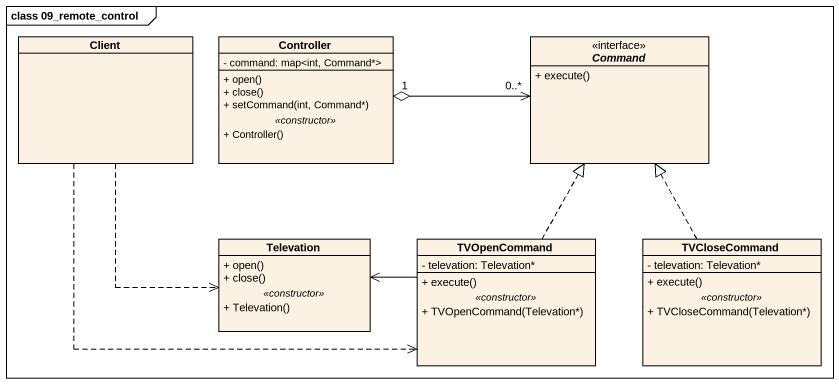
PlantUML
@startuml
mainframe class 09_remote_control
hide circle
hide empty members
skinparam classAttributeIconSize 0
class Client
class Controller {
  - command: map<int, Command*>
  --
  + open()
  + close()
  + setCommand(int, Command*)
  .. <<constructor>> ..
  + Controller()
}
interface Command {
  + execute()
}
class Televation {
  + open()
  + close()
  .. <<constructor>> ..
  + Televation()
}
class TVOpenCommand {
  - televation: Televation*
  --
  + execute()
  .. <<constructor>> ..
  + TVOpenCommand(Televation*)
}
class TVCloseCommand {
  - televation: Televation*
  --
  + execute()
  .. <<constructor>> ..
  + TVCloseCommand(Televation*)
}
Client ..> Televation
Client .right.> TVOpenCommand
Command "0..*" <-left-o "1" Controller
TVOpenCommand .up.|> Command
TVOpenCommand -left-> Televation
TVCloseCommand .up.|> Command
@enduml
